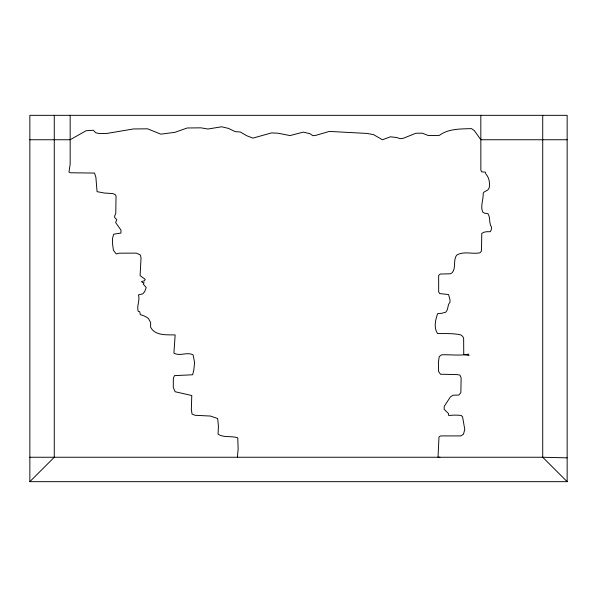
<?xml version="1.0" encoding="UTF-8"?>
<svg xmlns="http://www.w3.org/2000/svg" width="597" height="597" viewBox="0 0 597 597"><rect width="100%" height="100%" fill="white"/><g stroke="black" fill="none" stroke-linecap="round" stroke-linejoin="round"><path stroke-width="0.9" d="M237.397 457.25L238.143 448.832L237.748 437.81C231.293 435.623 223.89 438.026 218.047 434.161L218.442 426.362L217.681 418.549L210.398 416.042L195.115 415.303L192.07 414.072L191.331 409.408L191.779 395.52L175.137 391.736L173.287 387.475L173.346 378.289L174.496 375.625L192.637 374.774L193.794 370.192L194.585 362.551L193.107 354.894C187.018 351.588 180.167 356.61 173.906 353.125L175.16 334.939C166.899 334.678 155.019 335.977 150.608 327.171L150.653 322.664L148.474 318.514A20.365 20.365 0 0 0 140.377 314.716L139.668 311.716L138.198 311.335C136.474 305.88 140.288 300.284 138.392 294.925L142.825 293.828L144.698 291.597L146.22 287.508L143.302 284.157L144.056 282.672L142.586 282.672L141.496 281.56L144.452 280.821L145.198 279.336L140.094 275.627L141.034 257.889L140.332 254.949L136.325 253.121L119.176 253.188L116.258 253.934L113.408 250.277L112.43 242.972L112.497 238.584L113.654 234.203L120.922 233.054L120.967 230.136L115.639 222.532L116.766 219.614L114.631 217.457L114.654 216.002L115.773 213.457L116.034 196.085L115.34 194.644L112.833 193.6L104.214 193.003L97.065 191.659L95.886 177.331L94.535 173.063L70.379 172.772L68.976 172.085L70.162 164.175L70.162 115.333M29.85 481.667L567.15 481.667L567.15 115.333L29.85 115.333L29.85 481.667L54.275 457.25L54.275 115.333M29.85 139.75L70.162 139.75L86.058 130.743L93.281 130.236L95.796 132.773L99.326 133.586L106.482 133.512L133.415 128.959L147.519 128.818L160.862 134.168L174.914 132.318L187.242 127.982L201.062 127.84L207.905 129.019L221.674 126.788L228.464 128.385L235.218 131.646L240.315 132.004L246.628 135.683L252.956 138.108L271.575 132.892L278.284 133.235L290 135.579L303.313 132.116L309.955 133.691L312.873 135.713L316.179 135.265L329.32 131.415L366.909 133.429L373.416 134.571L382.476 139.758L390.431 136.803L396.886 137.534L400.147 138.713L403.333 138.265L415.885 133.258L422.236 133.183L428.295 135.526L439.362 135.392C448.369 128.594 460.638 129.004 471.451 128.609L474.302 130.571L480.824 139.75L567.15 139.75M29.85 457.25L542.725 457.25L567.15 457.854M439.892 457.257L438.034 457.25L438.989 436.885L440.683 435.922L460.817 435.9L463.473 434.22L464.757 429.43L462.593 416.907L461.183 415.452A51.872 51.872 0 0 0 449.631 415.437L448.668 415.437L448.451 413.497L444.161 409.355L444.198 406.438L450.384 396.938L453.078 395.236L458.884 395.02L460.862 392.58L461.123 377.834L459.951 375.11L457.048 374.595L440.474 374.222L438.549 371.476L438.407 362.513L439.22 356.521L441.69 354.797C450.78 354.454 459.854 355.969 468.645 354.125L468.966 355.484L463.757 354.618L463.638 338.335L462.727 336.387L460.705 334.865C453.048 333.186 445.258 333.686 437.579 333.544C433.534 327.775 435.444 319.82 437.676 313.604L441.698 313.298L445.787 312.179C448.556 309.477 447.272 305.03 449.959 302.224L450.071 300.119L448.556 294.545L439.72 293.575L438.668 291.843L438.661 275.389L440.302 274.03L450.31 273.807L452.108 272.792C456.399 267.65 452.862 260.411 456.653 255.158C463.862 250.777 472.152 254.389 479.906 252.829L481.286 251.359L481.51 249.419L481.779 233.412L483.876 232.255L486.451 231.733L490.316 231.696L491.256 229.867L491.54 227.218C488.712 223.218 490.637 217.793 488.003 213.711L484.339 213.092L482.742 212.129C480.189 206.144 483.495 199.517 483.219 193.227L483.988 192.13L487.876 189.936L489.249 187.764C489.98 182.973 489.241 177.593 485.824 173.958L485.346 172.137L481.645 171.832L480.861 170.167L480.824 115.333M567.15 481.667L542.725 457.25L542.725 115.333"/></g></svg>
